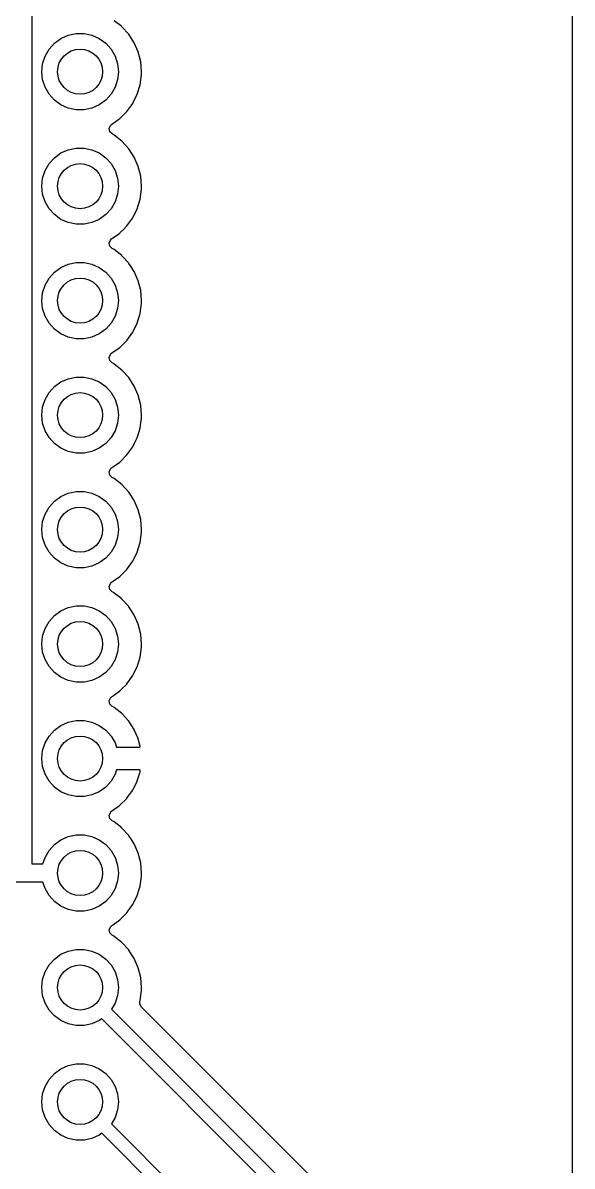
# Model space of a CAD drawing. Extents: x 122.3 to 173.5, y -134.1 to -70.4.
# Drawn here: x 161.29 to 173.48, y -110.64 to -85.28 of the extents above; entities that cross this region are included whole.
import ezdxf

# ---------------------------------------------------------------- set-up
doc = ezdxf.new("R2010")
doc.units = 0
doc.layers.add('BLACK', color=7, linetype='CONTINUOUS')

msp = doc.modelspace()

# ---------------------------------------------------------------- linework, layer by layer
at = {"layer": 'BLACK', "linetype": 'CONTINUOUS'}
for p, q in [((161.49, -78.94), (161.49, -103.94)), ((173.481, -84.064), (173.481, -129.501)), ((163.486, -85.3598), (163.318, -85.2278)), ((163.486, -85.3599), (163.486, -85.3598)), ((163.49, -85.3631), (163.486, -85.3599)), ((163.64, -85.5283), (163.49, -85.3631)), ((161.872, -85.8604), (161.991, -85.7283)), ((161.991, -85.7283), (162.135, -85.6239)), ((162.135, -85.6239), (162.297, -85.5516)), ((162.297, -85.5516), (162.471, -85.5147)), ((162.471, -85.5147), (162.649, -85.5147)), ((162.649, -85.5147), (162.823, -85.5516)), ((162.823, -85.5516), (162.985, -85.6239)), ((162.985, -85.6239), (163.129, -85.7283)), ((163.129, -85.7283), (163.248, -85.8604)), ((163.761, -85.7158), (163.64, -85.5283)), ((163.85, -85.9207), (163.761, -85.7158)), ((161.783, -86.0143), (161.872, -85.8604)), ((163.248, -85.8604), (163.337, -86.0143)), ((163.905, -86.1374), (163.85, -85.9207)), ((161.71, -86.36), (161.729, -86.1833)), ((161.729, -86.1833), (161.783, -86.0143)), ((163.337, -86.0143), (163.391, -86.1833)), ((163.391, -86.1833), (163.41, -86.36)), ((163.923, -86.36), (163.905, -86.1374)), ((161.729, -86.5367), (161.71, -86.36)), ((163.41, -86.36), (163.391, -86.5367)), ((163.892, -86.6481), (163.922, -86.4266)), ((163.922, -86.4266), (163.923, -86.36)), ((161.783, -86.7057), (161.729, -86.5367)), ((161.872, -86.8596), (161.783, -86.7057)), ((163.337, -86.7057), (163.248, -86.8596)), ((163.391, -86.5367), (163.337, -86.7057)), ((163.827, -86.8618), (163.892, -86.6481)), ((161.991, -86.9917), (161.872, -86.8596)), ((162.135, -87.0961), (161.991, -86.9917)), ((163.129, -86.9917), (162.985, -87.0961)), ((163.248, -86.8596), (163.129, -86.9917)), ((163.728, -87.0621), (163.762, -86.995)), ((163.762, -86.995), (163.825, -86.8665)), ((163.825, -86.8665), (163.827, -86.8618)), ((163.825, -86.8665), (163.825, -86.8665)), ((162.297, -87.1684), (162.135, -87.0961)), ((162.471, -87.2053), (162.297, -87.1684)), ((162.649, -87.2053), (162.471, -87.2053)), ((162.823, -87.1684), (162.649, -87.2053)), ((162.985, -87.0961), (162.823, -87.1684)), ((163.521, -87.3201), (163.598, -87.2435)), ((163.598, -87.2435), (163.728, -87.0621)), ((163.261, -87.5289), (163.418, -87.4167)), ((163.418, -87.4167), (163.44, -87.4012)), ((163.44, -87.4012), (163.451, -87.3896)), ((163.451, -87.3896), (163.521, -87.3201)), ((163.208, -87.6219), (163.233, -87.5555)), ((163.223, -87.6914), (163.208, -87.6219)), ((163.273, -87.7418), (163.223, -87.6914)), ((163.233, -87.5555), (163.261, -87.5289)), ((163.314, -87.7646), (163.273, -87.7418)), ((163.318, -87.7678), (163.314, -87.7646)), ((163.486, -87.8998), (163.318, -87.7678)), ((163.318, -87.7678), (163.318, -87.7678)), ((163.486, -87.8999), (163.486, -87.8998)), ((163.49, -87.9031), (163.486, -87.8999)), ((163.64, -88.0683), (163.49, -87.9031)), ((161.872, -88.4004), (161.991, -88.2683)), ((161.991, -88.2683), (162.135, -88.1639)), ((162.135, -88.1639), (162.297, -88.0916)), ((162.297, -88.0916), (162.471, -88.0547)), ((162.471, -88.0547), (162.649, -88.0547)), ((162.649, -88.0547), (162.823, -88.0916)), ((162.823, -88.0916), (162.985, -88.1639)), ((162.985, -88.1639), (163.129, -88.2683)), ((163.129, -88.2683), (163.248, -88.4004)), ((163.761, -88.2558), (163.64, -88.0683)), ((163.85, -88.4607), (163.761, -88.2558)), ((161.783, -88.5543), (161.872, -88.4004)), ((163.248, -88.4004), (163.337, -88.5543)), ((163.905, -88.6774), (163.85, -88.4607)), ((161.71, -88.9), (161.729, -88.7233)), ((161.729, -88.7233), (161.783, -88.5543)), ((163.337, -88.5543), (163.391, -88.7233)), ((163.391, -88.7233), (163.41, -88.9)), ((163.923, -88.9), (163.905, -88.6774)), ((161.729, -89.0767), (161.71, -88.9)), ((163.41, -88.9), (163.391, -89.0767)), ((163.892, -89.1881), (163.922, -88.9666)), ((163.922, -88.9327), (163.923, -88.9034)), ((163.922, -88.9666), (163.922, -88.9327)), ((163.923, -88.9034), (163.923, -88.9)), ((163.923, -88.9034), (163.923, -88.9034)), ((161.783, -89.2457), (161.729, -89.0767)), ((161.872, -89.3996), (161.783, -89.2457)), ((163.337, -89.2457), (163.248, -89.3996)), ((163.391, -89.0767), (163.337, -89.2457)), ((163.827, -89.4018), (163.892, -89.1881)), ((161.991, -89.5317), (161.872, -89.3996)), ((162.135, -89.6361), (161.991, -89.5317)), ((163.129, -89.5317), (162.985, -89.6361)), ((163.248, -89.3996), (163.129, -89.5317)), ((163.728, -89.6021), (163.762, -89.535)), ((163.762, -89.535), (163.825, -89.4065)), ((163.825, -89.4065), (163.827, -89.4018)), ((163.825, -89.4065), (163.825, -89.4065)), ((162.297, -89.7084), (162.135, -89.6361)), ((162.471, -89.7453), (162.297, -89.7084)), ((162.649, -89.7453), (162.471, -89.7453)), ((162.823, -89.7084), (162.649, -89.7453)), ((162.985, -89.6361), (162.823, -89.7084)), ((163.521, -89.8601), (163.598, -89.7835)), ((163.598, -89.7835), (163.728, -89.6021)), ((163.261, -90.0689), (163.418, -89.9567)), ((163.418, -89.9567), (163.44, -89.9412)), ((163.44, -89.9412), (163.451, -89.9296)), ((163.451, -89.9296), (163.521, -89.8601)), ((163.208, -90.1619), (163.233, -90.0955)), ((163.223, -90.2314), (163.208, -90.1619)), ((163.273, -90.2818), (163.223, -90.2314)), ((163.233, -90.0955), (163.261, -90.0689)), ((163.314, -90.3046), (163.273, -90.2818)), ((163.318, -90.3078), (163.314, -90.3046)), ((163.486, -90.4398), (163.318, -90.3078)), ((163.318, -90.3078), (163.318, -90.3078)), ((163.486, -90.4399), (163.486, -90.4398)), ((163.49, -90.4431), (163.486, -90.4399)), ((163.64, -90.6083), (163.49, -90.4431)), ((161.872, -90.9404), (161.991, -90.8083)), ((161.991, -90.8083), (162.135, -90.7039)), ((162.135, -90.7039), (162.297, -90.6316)), ((162.297, -90.6316), (162.471, -90.5947)), ((162.471, -90.5947), (162.649, -90.5947)), ((162.649, -90.5947), (162.823, -90.6316)), ((162.823, -90.6316), (162.985, -90.7039)), ((162.985, -90.7039), (163.129, -90.8083)), ((163.129, -90.8083), (163.248, -90.9404)), ((163.643, -90.6126), (163.64, -90.6083)), ((163.678, -90.6669), (163.643, -90.6126)), ((163.643, -90.6126), (163.643, -90.6126)), ((163.761, -90.7958), (163.678, -90.6669)), ((163.85, -91.0007), (163.761, -90.7958)), ((161.783, -91.0943), (161.872, -90.9404)), ((163.248, -90.9404), (163.337, -91.0943)), ((163.905, -91.2174), (163.85, -91.0007)), ((161.71, -91.44), (161.729, -91.2633)), ((161.729, -91.2633), (161.783, -91.0943)), ((163.337, -91.0943), (163.391, -91.2633)), ((163.391, -91.2633), (163.41, -91.44)), ((163.923, -91.44), (163.905, -91.2174)), ((161.729, -91.6167), (161.71, -91.44)), ((163.41, -91.44), (163.391, -91.6167)), ((163.892, -91.7281), (163.922, -91.5066)), ((163.922, -91.5066), (163.923, -91.44)), ((161.783, -91.7857), (161.729, -91.6167)), ((161.872, -91.9396), (161.783, -91.7857)), ((163.337, -91.7857), (163.248, -91.9396)), ((163.391, -91.6167), (163.337, -91.7857)), ((163.827, -91.9418), (163.892, -91.7281)), ((161.991, -92.0717), (161.872, -91.9396)), ((162.135, -92.1761), (161.991, -92.0717)), ((163.129, -92.0717), (162.985, -92.1761)), ((163.248, -91.9396), (163.129, -92.0717)), ((163.728, -92.1421), (163.762, -92.075)), ((163.762, -92.075), (163.825, -91.9465)), ((163.825, -91.9465), (163.827, -91.9418)), ((163.825, -91.9465), (163.825, -91.9465)), ((162.297, -92.2484), (162.135, -92.1761)), ((162.471, -92.2853), (162.297, -92.2484)), ((162.649, -92.2853), (162.471, -92.2853)), ((162.823, -92.2484), (162.649, -92.2853)), ((162.985, -92.1761), (162.823, -92.2484)), ((163.521, -92.4001), (163.598, -92.3235)), ((163.598, -92.3235), (163.728, -92.1421)), ((163.261, -92.6089), (163.418, -92.4967)), ((163.418, -92.4967), (163.44, -92.4812)), ((163.44, -92.4812), (163.451, -92.4696)), ((163.451, -92.4696), (163.521, -92.4001)), ((163.208, -92.7019), (163.233, -92.6355)), ((163.223, -92.7714), (163.208, -92.7019)), ((163.273, -92.8218), (163.223, -92.7714)), ((163.233, -92.6355), (163.261, -92.6089)), ((163.314, -92.8446), (163.273, -92.8218)), ((163.318, -92.8478), (163.314, -92.8446)), ((163.486, -92.9798), (163.318, -92.8478)), ((163.318, -92.8478), (163.318, -92.8478)), ((163.486, -92.9799), (163.486, -92.9798)), ((163.49, -92.9831), (163.486, -92.9799)), ((163.64, -93.1483), (163.49, -92.9831)), ((161.872, -93.4804), (161.991, -93.3483)), ((161.991, -93.3483), (162.135, -93.2439)), ((162.135, -93.2439), (162.297, -93.1716)), ((162.297, -93.1716), (162.471, -93.1347)), ((162.471, -93.1347), (162.649, -93.1347)), ((162.649, -93.1347), (162.823, -93.1716)), ((162.823, -93.1716), (162.985, -93.2439)), ((162.985, -93.2439), (163.129, -93.3483)), ((163.129, -93.3483), (163.248, -93.4804)), ((163.761, -93.3358), (163.64, -93.1483)), ((163.85, -93.5407), (163.761, -93.3358)), ((161.783, -93.6343), (161.872, -93.4804)), ((163.248, -93.4804), (163.337, -93.6343)), ((163.905, -93.7574), (163.85, -93.5407)), ((161.71, -93.98), (161.729, -93.8033)), ((161.729, -93.8033), (161.783, -93.6343)), ((163.337, -93.6343), (163.391, -93.8033)), ((163.391, -93.8033), (163.41, -93.98)), ((163.923, -93.98), (163.905, -93.7574)), ((161.729, -94.1567), (161.71, -93.98)), ((163.41, -93.98), (163.391, -94.1567)), ((163.892, -94.2681), (163.922, -94.0466)), ((163.922, -94.0417), (163.923, -93.9834)), ((163.922, -94.0466), (163.922, -94.0417)), ((163.923, -93.9834), (163.923, -93.98)), ((163.923, -93.9834), (163.923, -93.9834)), ((161.783, -94.3257), (161.729, -94.1567)), ((161.872, -94.4796), (161.783, -94.3257)), ((163.337, -94.3257), (163.248, -94.4796)), ((163.391, -94.1567), (163.337, -94.3257)), ((163.827, -94.4818), (163.892, -94.2681)), ((161.991, -94.6117), (161.872, -94.4796)), ((162.135, -94.7161), (161.991, -94.6117)), ((163.129, -94.6117), (162.985, -94.7161)), ((163.248, -94.4796), (163.129, -94.6117)), ((163.728, -94.6821), (163.768, -94.6017)), ((163.768, -94.6017), (163.825, -94.4865)), ((163.825, -94.4865), (163.827, -94.4818)), ((163.825, -94.4865), (163.825, -94.4865)), ((162.297, -94.7884), (162.135, -94.7161)), ((162.471, -94.8253), (162.297, -94.7884)), ((162.649, -94.8253), (162.471, -94.8253)), ((162.823, -94.7884), (162.649, -94.8253)), ((162.985, -94.7161), (162.823, -94.7884)), ((163.44, -95.0212), (163.598, -94.8635)), ((163.598, -94.8635), (163.728, -94.6821)), ((163.261, -95.1489), (163.305, -95.1177)), ((163.305, -95.1177), (163.44, -95.0212)), ((163.208, -95.2419), (163.233, -95.1755)), ((163.223, -95.3114), (163.208, -95.2419)), ((163.273, -95.3618), (163.223, -95.3114)), ((163.233, -95.1755), (163.261, -95.1489)), ((163.314, -95.3846), (163.273, -95.3618)), ((163.318, -95.3878), (163.314, -95.3846)), ((163.486, -95.5198), (163.318, -95.3878)), ((163.318, -95.3878), (163.318, -95.3878)), ((163.486, -95.5199), (163.486, -95.5198)), ((163.49, -95.5231), (163.486, -95.5199)), ((163.64, -95.6883), (163.49, -95.5231)), ((161.872, -96.0204), (161.991, -95.8883)), ((161.991, -95.8883), (162.135, -95.7839)), ((162.135, -95.7839), (162.297, -95.7116)), ((162.297, -95.7116), (162.471, -95.6747)), ((162.471, -95.6747), (162.649, -95.6747)), ((162.649, -95.6747), (162.823, -95.7116)), ((162.823, -95.7116), (162.985, -95.7839)), ((162.985, -95.7839), (163.129, -95.8883)), ((163.129, -95.8883), (163.248, -96.0204)), ((163.643, -95.6926), (163.64, -95.6883)), ((163.684, -95.7563), (163.643, -95.6926)), ((163.643, -95.6926), (163.643, -95.6926)), ((163.761, -95.8758), (163.684, -95.7563)), ((163.85, -96.0807), (163.761, -95.8758)), ((161.783, -96.1743), (161.872, -96.0204)), ((163.248, -96.0204), (163.337, -96.1743)), ((163.905, -96.2974), (163.85, -96.0807)), ((161.71, -96.52), (161.729, -96.3433)), ((161.729, -96.3433), (161.783, -96.1743)), ((163.337, -96.1743), (163.391, -96.3433)), ((163.391, -96.3433), (163.41, -96.52)), ((163.923, -96.52), (163.905, -96.2974)), ((161.729, -96.6967), (161.71, -96.52)), ((163.41, -96.52), (163.391, -96.6967)), ((163.892, -96.8081), (163.922, -96.5866)), ((163.922, -96.5831), (163.923, -96.5234)), ((163.922, -96.5866), (163.922, -96.5831)), ((163.923, -96.5234), (163.923, -96.52)), ((163.923, -96.5234), (163.923, -96.5234)), ((161.783, -96.8657), (161.729, -96.6967)), ((161.872, -97.0196), (161.783, -96.8657)), ((163.337, -96.8657), (163.248, -97.0196)), ((163.391, -96.6967), (163.337, -96.8657)), ((163.827, -97.0218), (163.892, -96.8081)), ((161.991, -97.1517), (161.872, -97.0196)), ((162.135, -97.2561), (161.991, -97.1517)), ((163.129, -97.1517), (162.985, -97.2561)), ((163.248, -97.0196), (163.129, -97.1517)), ((163.728, -97.2221), (163.827, -97.0218)), ((162.297, -97.3284), (162.135, -97.2561)), ((162.471, -97.3653), (162.297, -97.3284)), ((162.649, -97.3653), (162.471, -97.3653)), ((162.823, -97.3284), (162.649, -97.3653)), ((162.985, -97.2561), (162.823, -97.3284)), ((163.44, -97.5612), (163.598, -97.4035)), ((163.598, -97.4035), (163.611, -97.3856)), ((163.611, -97.3856), (163.725, -97.2263)), ((163.725, -97.2263), (163.728, -97.2221)), ((163.261, -97.6889), (163.305, -97.6577)), ((163.305, -97.6577), (163.44, -97.5612)), ((163.208, -97.7819), (163.233, -97.7155)), ((163.223, -97.8514), (163.208, -97.7819)), ((163.273, -97.9018), (163.223, -97.8514)), ((163.233, -97.7155), (163.261, -97.6889)), ((163.314, -97.9246), (163.273, -97.9018)), ((163.318, -97.9278), (163.314, -97.9246)), ((163.486, -98.0598), (163.318, -97.9278)), ((163.318, -97.9278), (163.318, -97.9278)), ((163.486, -98.0599), (163.486, -98.0598)), ((163.49, -98.0631), (163.486, -98.0599)), ((163.64, -98.2283), (163.49, -98.0631)), ((161.991, -98.4283), (162.135, -98.3239)), ((162.135, -98.3239), (162.297, -98.2516)), ((162.297, -98.2516), (162.471, -98.2147)), ((162.471, -98.2147), (162.649, -98.2147)), ((162.649, -98.2147), (162.823, -98.2516)), ((162.823, -98.2516), (162.985, -98.3239)), ((162.985, -98.3239), (163.129, -98.4283)), ((163.643, -98.2326), (163.64, -98.2283)), ((163.703, -98.3259), (163.643, -98.2326)), ((163.643, -98.2326), (163.643, -98.2326)), ((163.761, -98.4158), (163.703, -98.3259)), ((163.85, -98.6207), (163.761, -98.4158)), ((161.783, -98.7143), (161.872, -98.5604)), ((161.872, -98.5604), (161.991, -98.4283)), ((163.129, -98.4283), (163.248, -98.5604)), ((163.248, -98.5604), (163.337, -98.7143)), ((163.905, -98.8374), (163.85, -98.6207)), ((161.71, -99.06), (161.729, -98.8833)), ((161.729, -98.8833), (161.783, -98.7143)), ((163.337, -98.7143), (163.391, -98.8833)), ((163.391, -98.8833), (163.41, -99.06)), ((163.923, -99.06), (163.905, -98.8374)), ((161.729, -99.2367), (161.71, -99.06)), ((163.41, -99.06), (163.391, -99.2367)), ((163.892, -99.3481), (163.922, -99.1266)), ((163.922, -99.1266), (163.923, -99.06)), ((161.783, -99.4057), (161.729, -99.2367)), ((161.872, -99.5596), (161.783, -99.4057)), ((163.337, -99.4057), (163.248, -99.5596)), ((163.391, -99.2367), (163.337, -99.4057)), ((163.827, -99.5618), (163.892, -99.3481)), ((161.991, -99.6917), (161.872, -99.5596)), ((162.135, -99.7961), (161.991, -99.6917)), ((163.129, -99.6917), (162.985, -99.7961)), ((163.248, -99.5596), (163.129, -99.6917)), ((163.74, -99.7385), (163.825, -99.5665)), ((163.825, -99.5665), (163.827, -99.5618)), ((163.825, -99.5665), (163.825, -99.5665)), ((162.297, -99.8684), (162.135, -99.7961)), ((162.471, -99.9053), (162.297, -99.8684)), ((162.649, -99.9053), (162.471, -99.9053)), ((162.823, -99.8684), (162.649, -99.9053)), ((162.985, -99.7961), (162.823, -99.8684)), ((163.481, -100.06), (163.594, -99.9471)), ((163.594, -99.9471), (163.598, -99.9435)), ((163.598, -99.9435), (163.658, -99.8607)), ((163.658, -99.8607), (163.725, -99.7663)), ((163.725, -99.7663), (163.728, -99.7621)), ((163.728, -99.7621), (163.74, -99.7385)), ((163.26, -100.229), (163.304, -100.198)), ((163.304, -100.198), (163.44, -100.101)), ((163.44, -100.101), (163.481, -100.06)), ((163.208, -100.322), (163.233, -100.256)), ((163.223, -100.392), (163.208, -100.322)), ((163.273, -100.442), (163.223, -100.392)), ((163.233, -100.256), (163.26, -100.229)), ((163.31, -100.463), (163.273, -100.442)), ((163.318, -100.468), (163.31, -100.463)), ((163.485, -100.6), (163.318, -100.468)), ((163.493, -100.607), (163.485, -100.6)), ((163.636, -100.765), (163.493, -100.607)), ((161.991, -100.968), (162.135, -100.864)), ((162.135, -100.864), (162.297, -100.792)), ((162.297, -100.792), (162.471, -100.755)), ((162.471, -100.755), (162.649, -100.755)), ((162.649, -100.755), (162.823, -100.792)), ((162.823, -100.792), (162.985, -100.864)), ((162.985, -100.864), (163.129, -100.968)), ((163.642, -100.773), (163.636, -100.765)), ((163.758, -100.952), (163.642, -100.773)), ((163.763, -100.961), (163.758, -100.952)), ((163.848, -101.156), (163.763, -100.961)), ((161.783, -101.254), (161.872, -101.1)), ((161.872, -101.1), (161.991, -100.968)), ((163.129, -100.968), (163.248, -101.1)), ((163.248, -101.1), (163.337, -101.254)), ((163.851, -101.166), (163.848, -101.156)), ((163.893, -101.333), (163.851, -101.166)), ((161.71, -101.6), (161.729, -101.423)), ((161.729, -101.423), (161.783, -101.254)), ((163.337, -101.254), (163.366, -101.346)), ((163.366, -101.346), (163.878, -101.346)), ((163.878, -101.346), (163.892, -101.342)), ((163.892, -101.342), (163.893, -101.333)), ((161.729, -101.777), (161.71, -101.6)), ((161.783, -101.946), (161.729, -101.777)), ((161.872, -102.1), (161.783, -101.946)), ((163.337, -101.946), (163.248, -102.1)), ((163.366, -101.854), (163.337, -101.946)), ((163.879, -101.854), (163.366, -101.854)), ((163.828, -102.097), (163.89, -101.893)), ((163.892, -101.858), (163.879, -101.854)), ((163.89, -101.893), (163.893, -101.883)), ((163.894, -101.872), (163.892, -101.858)), ((163.893, -101.883), (163.894, -101.872)), ((161.991, -102.232), (161.872, -102.1)), ((163.248, -102.1), (163.129, -102.232)), ((163.73, -102.297), (163.825, -102.106)), ((163.825, -102.106), (163.828, -102.097)), ((162.135, -102.336), (161.991, -102.232)), ((162.297, -102.408), (162.135, -102.336)), ((162.471, -102.445), (162.297, -102.408)), ((162.649, -102.445), (162.471, -102.445)), ((162.823, -102.408), (162.649, -102.445)), ((162.985, -102.336), (162.823, -102.408)), ((163.129, -102.232), (162.985, -102.336)), ((163.594, -102.487), (163.601, -102.479)), ((163.601, -102.479), (163.725, -102.306)), ((163.725, -102.306), (163.73, -102.297)), ((163.26, -102.769), (163.435, -102.644)), ((163.435, -102.644), (163.443, -102.637)), ((163.443, -102.637), (163.594, -102.487)), ((163.208, -102.862), (163.233, -102.795)), ((163.223, -102.931), (163.208, -102.862)), ((163.273, -102.982), (163.223, -102.931)), ((163.233, -102.795), (163.26, -102.769)), ((163.302, -102.998), (163.273, -102.982)), ((163.314, -103.005), (163.302, -102.998)), ((163.318, -103.008), (163.314, -103.005)), ((163.486, -103.14), (163.318, -103.008)), ((163.318, -103.008), (163.318, -103.008)), ((163.49, -103.143), (163.486, -103.14)), ((163.486, -103.14), (163.486, -103.14)), ((163.64, -103.308), (163.49, -103.143)), ((161.991, -103.508), (162.135, -103.404)), ((162.135, -103.404), (162.297, -103.332)), ((162.297, -103.332), (162.471, -103.295)), ((162.471, -103.295), (162.649, -103.295)), ((162.649, -103.295), (162.823, -103.332)), ((162.823, -103.332), (162.985, -103.404)), ((162.985, -103.404), (163.129, -103.508)), ((163.643, -103.313), (163.64, -103.308)), ((163.684, -103.377), (163.643, -103.313)), ((163.643, -103.313), (163.643, -103.313)), ((163.761, -103.496), (163.684, -103.377)), ((163.85, -103.701), (163.761, -103.496)), ((161.783, -103.794), (161.872, -103.64)), ((161.872, -103.64), (161.991, -103.508)), ((163.129, -103.508), (163.248, -103.64)), ((163.248, -103.64), (163.337, -103.794)), ((163.905, -103.917), (163.85, -103.701)), ((161.49, -103.94), (161.736, -103.94)), ((161.736, -103.94), (161.783, -103.794)), ((163.337, -103.794), (163.391, -103.963)), ((163.391, -103.963), (163.41, -104.14)), ((163.923, -104.14), (163.905, -103.917)), ((163.41, -104.14), (163.391, -104.317)), ((163.892, -104.428), (163.922, -104.207)), ((163.922, -104.207), (163.923, -104.14)), ((161.736, -104.34), (160.844, -104.34)), ((161.783, -104.486), (161.736, -104.34)), ((161.872, -104.64), (161.783, -104.486)), ((163.337, -104.486), (163.248, -104.64)), ((163.391, -104.317), (163.337, -104.486)), ((163.827, -104.642), (163.877, -104.478)), ((163.877, -104.478), (163.891, -104.433)), ((163.891, -104.433), (163.892, -104.428)), ((163.891, -104.433), (163.891, -104.433)), ((161.991, -104.772), (161.872, -104.64)), ((163.248, -104.64), (163.129, -104.772)), ((163.764, -104.77), (163.825, -104.646)), ((163.825, -104.646), (163.827, -104.642)), ((163.825, -104.646), (163.825, -104.646)), ((162.135, -104.876), (161.991, -104.772)), ((162.297, -104.948), (162.135, -104.876)), ((162.471, -104.985), (162.297, -104.948)), ((162.649, -104.985), (162.471, -104.985)), ((162.823, -104.948), (162.649, -104.985)), ((162.985, -104.876), (162.823, -104.948)), ((163.129, -104.772), (162.985, -104.876)), ((163.598, -105.023), (163.629, -104.981)), ((163.629, -104.981), (163.725, -104.846)), ((163.725, -104.846), (163.728, -104.842)), ((163.728, -104.842), (163.764, -104.77)), ((163.261, -105.309), (163.328, -105.261)), ((163.328, -105.261), (163.44, -105.181)), ((163.44, -105.181), (163.598, -105.023)), ((163.208, -105.402), (163.233, -105.336)), ((163.223, -105.471), (163.208, -105.402)), ((163.273, -105.522), (163.223, -105.471)), ((163.233, -105.336), (163.261, -105.309)), ((163.314, -105.545), (163.273, -105.522)), ((163.318, -105.548), (163.314, -105.545)), ((163.486, -105.68), (163.318, -105.548)), ((163.318, -105.548), (163.318, -105.548)), ((163.49, -105.683), (163.486, -105.68)), ((163.486, -105.68), (163.486, -105.68)), ((163.64, -105.848), (163.49, -105.683)), ((161.991, -106.048), (162.135, -105.944)), ((162.135, -105.944), (162.297, -105.872)), ((162.297, -105.872), (162.471, -105.835)), ((162.471, -105.835), (162.649, -105.835)), ((162.649, -105.835), (162.823, -105.872)), ((162.823, -105.872), (162.985, -105.944)), ((162.985, -105.944), (163.129, -106.048)), ((163.643, -105.853), (163.64, -105.848)), ((163.716, -105.967), (163.643, -105.853)), ((163.643, -105.853), (163.643, -105.853)), ((163.761, -106.036), (163.716, -105.967)), ((163.85, -106.241), (163.761, -106.036)), ((161.783, -106.334), (161.872, -106.18)), ((161.872, -106.18), (161.991, -106.048)), ((163.129, -106.048), (163.248, -106.18)), ((163.248, -106.18), (163.337, -106.334)), ((163.905, -106.457), (163.85, -106.241)), ((161.71, -106.68), (161.729, -106.503)), ((161.729, -106.503), (161.783, -106.334)), ((163.337, -106.334), (163.391, -106.503)), ((163.391, -106.503), (163.41, -106.68)), ((163.923, -106.68), (163.905, -106.457)), ((161.729, -106.857), (161.71, -106.68)), ((163.41, -106.68), (163.391, -106.857)), ((163.892, -106.968), (163.922, -106.747)), ((163.922, -106.747), (163.923, -106.68)), ((161.783, -107.026), (161.729, -106.857)), ((161.872, -107.18), (161.783, -107.026)), ((163.337, -107.026), (163.256, -107.164)), ((163.391, -106.857), (163.337, -107.026)), ((163.885, -107.046), (163.888, -106.982)), ((163.919, -107.108), (163.885, -107.046)), ((163.888, -106.982), (163.892, -106.968)), ((161.991, -107.312), (161.872, -107.18)), ((163.256, -107.164), (167.433, -111.341)), ((167.766, -110.955), (163.919, -107.108)), ((162.135, -107.416), (161.991, -107.312)), ((162.297, -107.488), (162.135, -107.416)), ((162.471, -107.525), (162.297, -107.488)), ((162.649, -107.525), (162.471, -107.525)), ((162.823, -107.488), (162.649, -107.525)), ((162.985, -107.416), (162.823, -107.488)), ((163.042, -107.374), (162.985, -107.416)), ((167.177, -111.509), (163.042, -107.374)), ((161.991, -108.588), (162.135, -108.484)), ((162.135, -108.484), (162.297, -108.412)), ((162.297, -108.412), (162.471, -108.375)), ((162.471, -108.375), (162.649, -108.375)), ((162.649, -108.375), (162.823, -108.412)), ((162.823, -108.412), (162.985, -108.484)), ((162.985, -108.484), (163.129, -108.588)), ((161.783, -108.874), (161.872, -108.72)), ((161.872, -108.72), (161.991, -108.588)), ((163.129, -108.588), (163.248, -108.72)), ((163.248, -108.72), (163.337, -108.874)), ((161.71, -109.22), (161.729, -109.043)), ((161.729, -109.043), (161.783, -108.874)), ((163.337, -108.874), (163.391, -109.043)), ((163.391, -109.043), (163.41, -109.22)), ((161.729, -109.397), (161.71, -109.22)), ((163.41, -109.22), (163.391, -109.397)), ((161.783, -109.566), (161.729, -109.397)), ((161.872, -109.72), (161.783, -109.566)), ((163.337, -109.566), (163.256, -109.704)), ((163.391, -109.397), (163.337, -109.566)), ((161.991, -109.852), (161.872, -109.72)), ((163.256, -109.704), (166.933, -113.381)), ((162.135, -109.956), (161.991, -109.852)), ((162.297, -110.028), (162.135, -109.956)), ((162.471, -110.065), (162.297, -110.028)), ((162.649, -110.065), (162.471, -110.065)), ((162.823, -110.028), (162.649, -110.065)), ((162.985, -109.956), (162.823, -110.028)), ((163.042, -109.914), (162.985, -109.956)), ((166.677, -113.549), (163.042, -109.914))]:
    msp.add_line(p, q, dxfattribs=at)
at = {"layer": 'BLACK'}
for centre in [(162.56, -86.36), (162.56, -88.9), (162.56, -91.44), (162.56, -93.98), (162.56, -96.52), (162.56, -99.06), (162.56, -101.6), (162.56, -104.14), (162.56, -106.68), (162.56, -109.22)]:
    msp.add_circle(centre, 0.5, dxfattribs=at)

doc.saveas('drawing.dxf')
